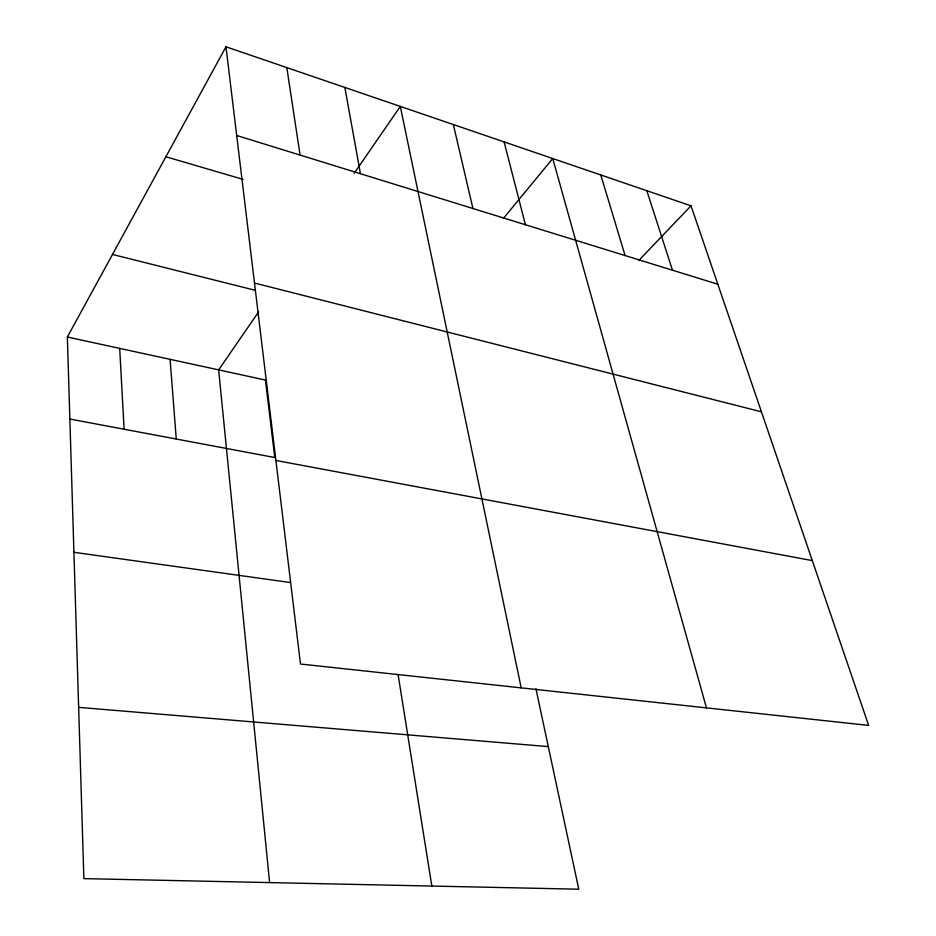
<?xml version="1.0" encoding="UTF-8"?>
<svg xmlns="http://www.w3.org/2000/svg" width="936" height="936" viewBox="0 0 936 936"><rect width="100%" height="100%" fill="white"/><g stroke="black" fill="none" stroke-linecap="round" stroke-linejoin="round"><path stroke-width="1.4" d="M535.93 688.744L578.764 889.2L83.866 878.623L67.357 337.019L225.986 46.8L691.025 205.826L868.643 725.4L300.479 664.022L225.986 46.8M258.582 311.945L218.638 369.884L269.615 882.601M354.253 173.195L400.304 106.412L521.188 687.866M503.463 218.322L552.755 158.535L706.469 707.885M638.703 260.559L691.025 205.826M78.647 707.347L548.285 746.6M73.921 552.298L289.809 582.461M69.861 419.047L274.774 457.529L265.45 380.051L67.357 337.019M275.909 460.465L812.308 560.605M112.495 254.44L255.329 290.324M254.498 283.035L761.436 411.805M165.883 156.757L243.032 179.361M236.691 135.474L717.83 284.228M646.834 190.71L672.457 270.2M600.783 174.962L625.096 255.563M504.106 141.909L525.424 224.745M453.34 124.546L472.937 208.517M344.857 87.446L360.454 173.733M398.139 674.821L431.824 886.064M286.814 67.603L300.082 155.072M170.083 359.342L176.261 439.031M119.691 348.391L124.102 429.238"/></g></svg>
